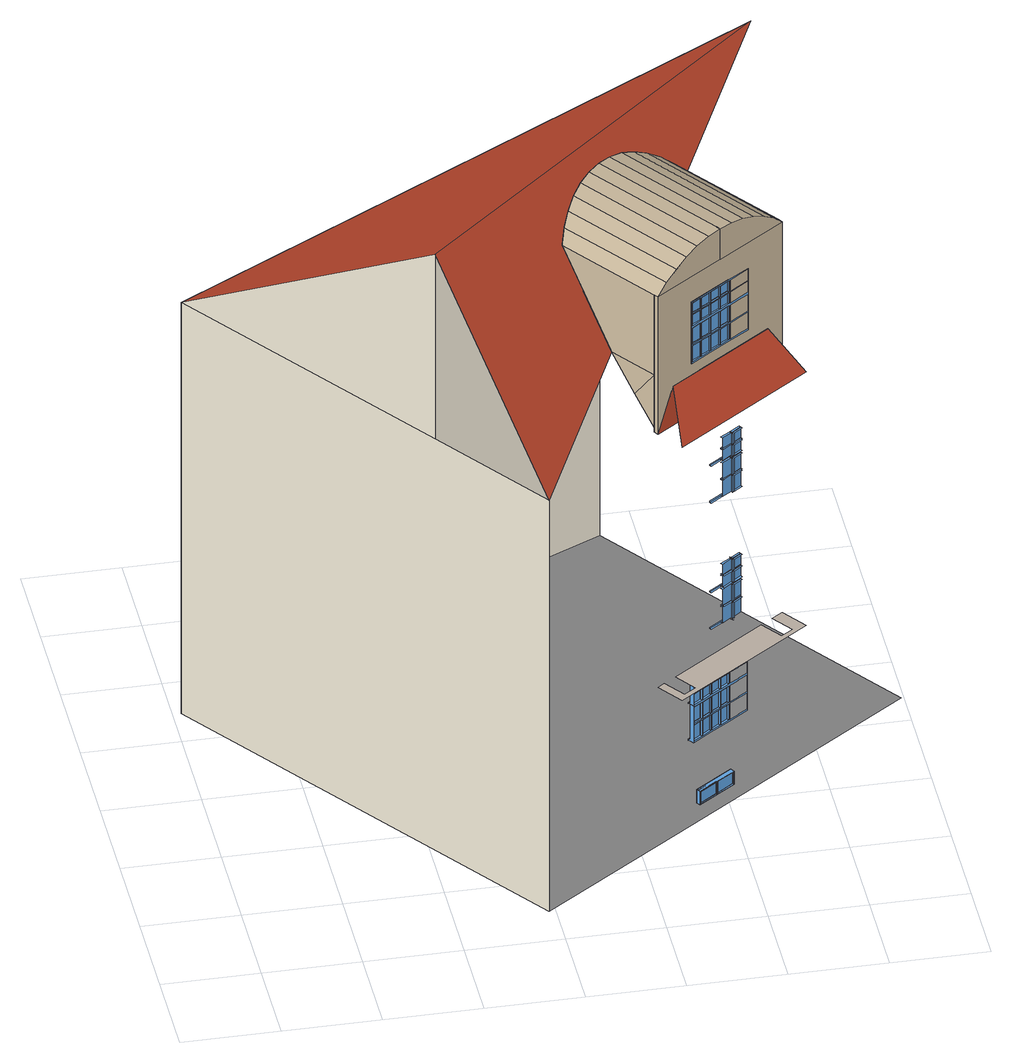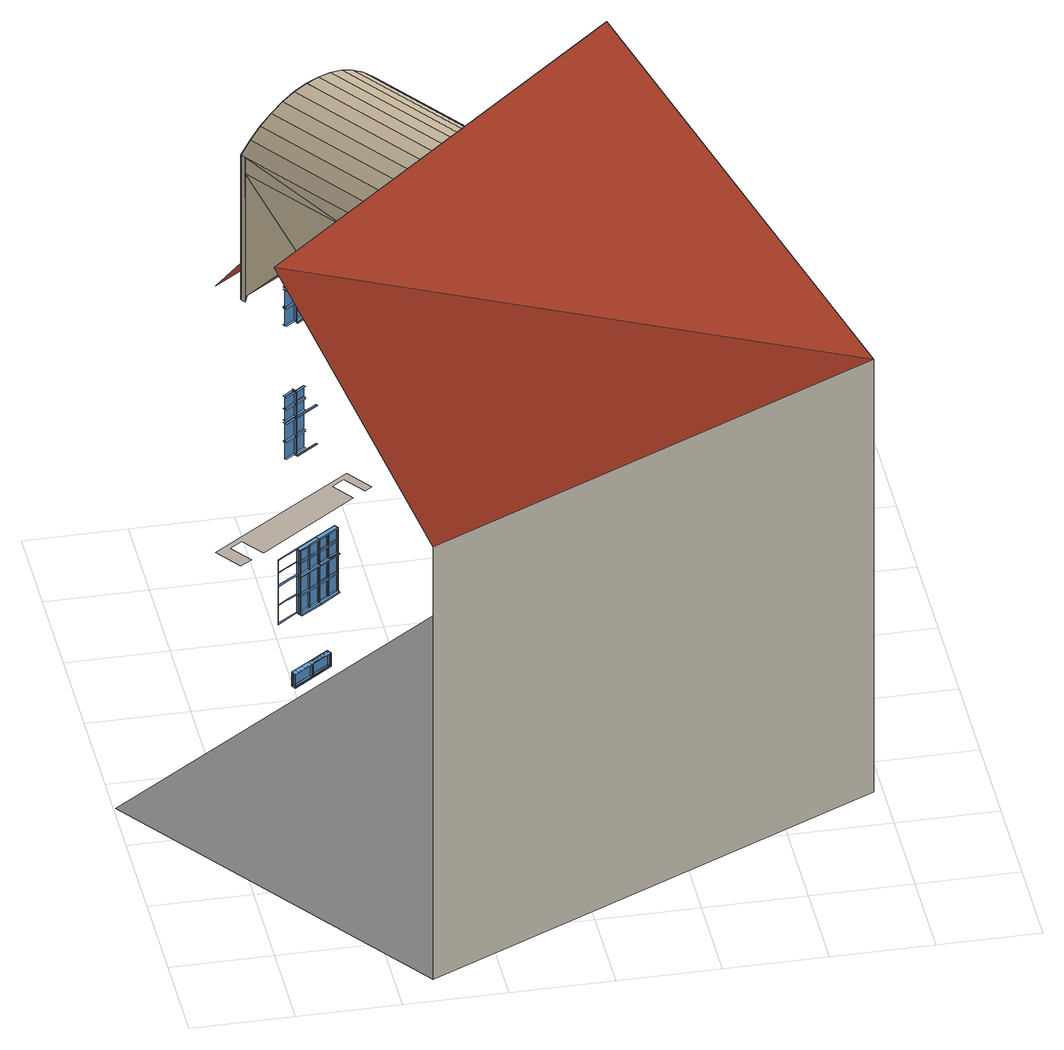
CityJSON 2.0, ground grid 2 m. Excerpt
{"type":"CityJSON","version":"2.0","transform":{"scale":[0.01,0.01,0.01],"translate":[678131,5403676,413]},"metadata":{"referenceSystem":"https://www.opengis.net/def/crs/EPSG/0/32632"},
"CityObjects":{
"building1":{"type":"Building","attributes":{"measuredHeight":14.04},"children":["building1-1"],"geometry":[{"type":"MultiSurface","lod":"3","boundaries":[[[0,1,2,3,4]],[[3,2,5]],[[6,7,3]],[[8,9,10,0,4]],[[8,4,3,7]],[[3,5,6]],[[11,12,13,14,15,16,17,18,19,20,21,22,23,24,25,6,5,1]],[[25,24,23,22,21,20,19,18,17,16,15,14,13,12,11]],[[26,27,28,29,30,31,32]],[[29,33,34,35,36,37,30]],[[38,39,40,41]],[[42,43,44,45]],[[46,47,48,49]],[[50,51,52,53]],[[38,41,52,51]],[[46,49,44,43]],[[47,46,54,55]],[[39,38,56,57]],[[51,50,58,59]],[[43,42,60,61]],[[62,63,64,65,66,67,68]],[[65,69,70,71,72,73,66]],[[74,75,76,77]],[[78,79,80,81]],[[82,83,84,85]],[[86,87,88,89]],[[78,81,88,87]],[[74,77,84,83]],[[87,86,90,91]],[[79,78,92,93]],[[75,74,94,95]],[[83,82,96,97]],[[39,98,99,40]],[[47,100,101,48]],[[43,102,103,44]],[[51,104,105,52]],[[51,104,106,50]],[[47,100,107,46]],[[43,102,108,42]],[[38,109,104,51]],[[39,98,109,38]],[[46,107,102,43]],[[50,106,110,58]],[[38,109,111,56]],[[46,107,112,54]],[[42,108,113,60]],[[79,114,115,80]],[[83,116,117,84]],[[87,118,119,88]],[[75,120,121,76]],[[75,120,122,74]],[[78,123,118,87]],[[74,122,116,83]],[[79,114,123,78]],[[87,118,124,86]],[[83,116,125,82]],[[106,50,53,126]],[[109,38,41,127]],[[107,46,49,128]],[[108,42,45,129]],[[86,124,130,90]],[[78,123,131,92]],[[74,122,132,94]],[[82,125,133,96]],[[98,39,57,134]],[[104,51,59,135]],[[102,43,61,136]],[[100,47,55,137]],[[124,86,89,138]],[[125,82,85,139]],[[123,78,81,140]],[[122,74,77,141]],[[114,79,93,142]],[[116,83,97,143]],[[118,87,91,144]],[[120,75,95,145]],[[146,147,37,36]],[[52,105,148,149,150,151,127,41]],[[44,103,152,153,154,155,128,49]],[[29,156,157,158,154,153,159,160,129,45,44,49,48,33]],[[161,162,163,164]],[[165,166,73,72]],[[127,151,167,99]],[[128,155,168,101]],[[104,106,126,105]],[[98,109,127,99]],[[102,108,129,103]],[[100,107,128,101]],[[169,170,171,172,173,174]],[[148,105,126,175]],[[152,103,129,160]],[[88,119,176,177,178,179,140,81]],[[84,117,180,181,182,183,141,77]],[[184,167,99,98]],[[185,148,105,104]],[[186,152,103,102]],[[187,168,101,100]],[[109,127,151,188]],[[106,126,175,189]],[[107,128,155,190]],[[108,129,160,191]],[[173,192,193,172]],[[188,184,167,151]],[[191,186,152,160]],[[189,185,148,175]],[[190,187,168,155]],[[109,188,185,104]],[[107,190,186,102]],[[65,194,195,196,178,177,197,198,138,89,88,81,80,69]],[[190,107,100,187]],[[188,109,98,184]],[[106,104,185,189]],[[108,102,186,191]],[[106,104,135,110]],[[109,98,134,111]],[[108,102,136,113]],[[107,100,137,112]],[[199,200,150,149,201,175,126,53,52,41,40,26,32,202]],[[203,204,205,206]],[[199,200,167,99,40,26,27,207]],[[157,158,168,101,48,33,34,208]],[[141,183,209,121]],[[140,179,210,115]],[[184,188,211,212]],[[185,189,213,214]],[[186,191,215,216]],[[187,190,217,218]],[[118,124,138,119]],[[114,123,140,115]],[[120,122,141,121]],[[116,125,139,117]],[[176,119,138,198]],[[180,117,139,219]],[[207,27,28,220]],[[208,34,35,221]],[[222,210,115,114]],[[223,176,119,118]],[[224,209,121,120]],[[225,180,117,116]],[[124,138,198,226]],[[123,140,179,227]],[[125,139,219,228]],[[122,141,183,229]],[[227,222,210,179]],[[226,223,176,198]],[[228,225,180,219]],[[229,224,209,183]],[[123,227,223,118]],[[122,229,225,116]],[[220,28,29,156]],[[221,35,36,146]],[[227,123,114,222]],[[229,122,120,224]],[[124,118,223,226]],[[125,116,225,228]],[[230,231,182,181,232,219,139,85,84,77,76,62,68,233]],[[125,116,143,133]],[[123,114,142,131]],[[124,118,144,130]],[[122,120,145,132]],[[195,196,210,115,80,69,70,234]],[[230,231,209,121,76,62,63,235]],[[223,226,236,237]],[[222,227,238,239]],[[225,228,240,241]],[[224,229,242,243]],[[32,31,244,202]],[[234,70,71,245]],[[235,63,64,246]],[[245,71,72,165]],[[246,64,65,194]],[[68,67,247,233]],[[184,248,200,167]],[[186,249,153,152]],[[185,250,149,148]],[[187,251,158,168]],[[190,252,253,217]],[[188,254,255,211]],[[191,256,257,215]],[[189,258,259,213]],[[225,260,181,180]],[[222,261,196,210]],[[223,262,177,176]],[[224,263,231,209]],[[227,264,265,238]],[[228,266,267,240]],[[226,268,269,236]],[[229,270,271,242]],[[252,190,155,154]],[[258,189,175,201]],[[256,191,160,159]],[[254,188,151,150]],[[252,190,187,251]],[[254,188,184,248]],[[256,191,186,249]],[[258,189,185,250]],[[250,185,188,254]],[[249,186,190,252]],[[250,185,214,272]],[[248,184,212,273]],[[251,187,218,274]],[[249,186,216,275]],[[170,276,277,171]],[[270,229,183,182]],[[264,227,179,178]],[[268,226,198,197]],[[266,228,219,232]],[[264,227,222,261]],[[262,223,227,264]],[[260,225,229,270]],[[266,228,225,260]],[[268,226,223,262]],[[270,229,224,263]],[[203,278,279,204],[193,192,280,281]],[[173,282,283,172,171,277,284,174]],[[204,279,285,205]],[[261,222,239,286]],[[262,223,237,287]],[[260,225,241,288]],[[263,224,243,289]],[[290,291,292,293]],[[294,295,296,297]],[[298,299,300,301]],[[302,303,304,305]],[[306,307,308,309]],[[297,296,310,311]],[[301,300,312,313]],[[305,304,314,315]],[[309,308,316,317]],[[248,254,150,200]],[[250,258,201,149]],[[249,256,159,153]],[[251,252,154,158]],[[157,208,221,146]],[[199,207,220,156]],[[250,149,150,254]],[[249,153,154,252]],[[318,169,174,284]],[[280,192,173,282]],[[172,193,281,283]],[[256,249,275,257]],[[258,250,272,259]],[[252,251,274,253]],[[254,248,273,255]],[[262,268,197,177]],[[261,264,178,196]],[[260,266,232,181]],[[263,270,182,231]],[[195,234,245,165]],[[230,235,246,194]],[[262,177,178,264]],[[260,181,182,270]],[[319,320,321,322]],[[323,324,325,326]],[[327,328,329,330]],[[331,332,333,334]],[[281,193,192,280]],[[319,322,329,328]],[[323,326,333,332]],[[335,336,337,338]],[[339,340,341,342]],[[343,344,345,346]],[[347,348,349,350]],[[351,352,353,354]],[[355,356,357,358]],[[359,360,361,362]],[[363,364,365,366]],[[278,203,206,367]],[[268,262,287,269]],[[264,261,286,265]],[[270,263,289,271]],[[266,260,288,267]],[[332,331,368,369]],[[320,319,370,371]],[[328,327,372,373]],[[324,323,374,375]],[[376,377,378,379]],[[380,381,382,383]],[[384,385,386,387]],[[388,389,390,391]],[[380,383,378,377]],[[388,391,386,385]],[[381,380,392,393]],[[377,376,394,395]],[[389,388,396,397]],[[385,384,398,399]],[[400,401,402,403]],[[404,405,406,407]],[[408,409,410,411]],[[412,413,414,415]],[[416,417,418,419]],[[420,421,422,423]],[[424,425,426,427]],[[428,429,430,431]],[[432,291,292,433]],[[404,405,339,340]],[[344,343,405,404]],[[336,335,401,400]],[[412,413,335,336]],[[408,409,343,344]],[[400,401,347,348]],[[420,421,355,356]],[[360,359,421,420]],[[352,351,417,416]],[[428,429,351,352]],[[424,425,359,360]],[[416,417,363,364]],[[360,359,434,435]],[[352,351,436,437]],[[364,363,438,439]],[[164,440,441,161]],[[328,442,443,329]],[[320,444,445,321]],[[324,446,447,325]],[[332,448,449,333]],[[328,442,450,327]],[[320,444,451,319]],[[319,451,442,328]],[[323,452,448,332]],[[332,448,453,331]],[[324,446,452,323]],[[381,454,455,382]],[[377,456,457,378]],[[385,458,459,386]],[[389,460,461,390]],[[319,451,462,370]],[[327,450,463,372]],[[331,453,464,368]],[[323,452,465,374]],[[377,456,466,376]],[[381,454,467,380]],[[380,467,456,377]],[[389,460,468,388]],[[385,458,469,384]],[[388,468,458,385]],[[380,467,470,392]],[[376,466,471,394]],[[388,468,472,396]],[[384,469,473,398]],[[450,327,330,474]],[[453,331,334,475]],[[451,319,322,476]],[[452,323,326,477]],[[344,408,411,345]],[[340,404,407,341]],[[336,412,415,337]],[[348,400,403,349]],[[360,424,427,361]],[[356,420,423,357]],[[352,428,431,353]],[[364,416,419,365]],[[478,294,297,311]],[[479,298,301,313]],[[480,302,305,315]],[[481,306,309,317]],[[344,345,407,404]],[[336,337,403,400]],[[360,361,423,420]],[[352,353,419,416]],[[467,380,383,482]],[[468,388,391,483]],[[466,376,379,484]],[[469,384,387,485]],[[442,328,373,486]],[[444,320,371,487]],[[448,332,369,488]],[[446,324,375,489]],[[281,280,282,283]],[[318,284,277,276]],[[408,344,490,491]],[[404,340,492,493]],[[400,348,494,495]],[[412,336,496,497]],[[424,360,435,498]],[[420,356,499,500]],[[416,364,439,501]],[[428,352,437,502]],[[503,318,276,504]],[[505,506,315]],[[454,381,393,507]],[[458,385,399,508]],[[460,389,397,509]],[[456,377,395,510]],[[511,512,513]],[[504,514,515,503]],[[516,517,518,519]],[[520,521,522,523]],[[524,525,526,527]],[[528,529,530,531]],[[532,533,534,535]],[[536,537,538,539]],[[540,541,542,543]],[[544,545,546,547]],[[520,523,518,517]],[[528,531,526,525]],[[536,539,534,533]],[[544,547,542,541]],[[279,278,367,285]],[[521,520,548,549]],[[517,516,550,551]],[[529,528,552,553]],[[525,524,554,555]],[[537,536,556,557]],[[533,532,558,559]],[[545,544,560,561]],[[541,540,562,563]],[[564,565,566,567,568,569,570,571,572,573,574,575]],[[285,367,576,577]],[[578,579,580,581]],[[582,583,577,576]],[[157,208,584,585,586,587,445,321]],[[199,207,588,589,590,591,447,325]],[[329,443,592,593,594,595,476,322]],[[333,449,596,597,598,599,477,326]],[[230,235,600,601,602,603,455,382]],[[195,234,604,605,606,607,461,390]],[[378,457,608,609,610,611,482,383]],[[386,459,612,613,614,615,483,391]],[[199,202,616,589,590,598,597,617,618,475,334,333,326,325]],[[157,156,619,585,586,594,593,620,621,474,330,329,322,321]],[[195,194,622,605,606,614,613,623,624,485,387,386,391,390]],[[230,233,625,601,602,610,609,626,627,484,379,378,383,382]],[[476,595,587,445]],[[477,599,591,447]],[[442,450,474,443]],[[444,451,476,445]],[[446,452,477,447]],[[448,453,475,449]],[[596,449,475,618]],[[592,443,474,621]],[[482,611,603,455]],[[483,615,607,461]],[[456,466,484,457]],[[454,467,482,455]],[[460,468,483,461]],[[458,469,485,459]],[[628,587,445,444]],[[629,596,449,448]],[[630,592,443,442]],[[631,591,447,446]],[[608,457,484,627]],[[612,459,485,624]],[[451,476,595,632]],[[450,474,621,633]],[[453,475,618,634]],[[452,477,599,635]],[[636,637,638,639,244,31,30,37,147],[640,641,642,643],[644,645,646,647],[372,463,486,373],[371,370,462,487],[55,54,112,137],[60,113,136,61],[275,216,215,257],[274,218,217,253],[272,214,213,259],[211,255,273,212],[56,111,134,57],[135,59,58,110],[488,369,368,464],[374,465,489,375],[648,649,650,651],[652,653,654,655],[656,657,658,659],[660,661,662,663],[664,665,666,667],[668,669,670,671],[672,673,674,675],[676,677,678,679],[680,681,682,683],[684,685,686,687]],[[632,628,587,595]],[[633,630,592,621]],[[635,631,591,599]],[[634,629,596,618]],[[451,632,630,442]],[[452,635,629,448]],[[688,603,455,454]],[[689,608,457,456]],[[690,612,459,458]],[[691,607,461,460]],[[164,163,692,440],[318,503,693,694,504,276,170,169]],[[453,448,629,634]],[[450,442,630,633]],[[632,451,444,628]],[[635,452,446,631]],[[451,444,487,462]],[[450,442,486,463]],[[452,446,489,465]],[[453,448,488,464]],[[467,482,611,695]],[[466,484,627,696]],[[468,483,615,697]],[[469,485,624,698]],[[695,688,603,611]],[[696,689,608,627]],[[698,690,612,624]],[[697,691,607,615]],[[699,700,701,702,247,67,66,73,166],[703,704,705,706],[707,708,709,710],[398,473,508,399],[397,396,472,509],[93,92,131,142],[90,130,144,91],[287,237,236,269],[286,239,238,265],[288,241,240,267],[242,271,289,243],[94,132,145,95],[143,97,96,133],[510,395,394,471],[392,470,507,393],[711,712,713,714],[715,716,717,718],[719,720,721,722],[723,724,725,726],[727,728,729,730],[731,732,733,734],[735,736,737,738],[739,740,741,742],[743,744,745,746],[747,748,749,750]],[[467,695,689,456]],[[468,697,690,458]],[[695,467,454,688]],[[466,456,689,696]],[[697,468,460,691]],[[469,458,690,698]],[[467,454,507,470]],[[466,456,510,471]],[[468,460,509,472]],[[469,458,508,473]],[[628,632,642,641]],[[630,633,646,645]],[[629,634,654,653]],[[631,635,648,651]],[[521,751,752,522]],[[517,753,754,518]],[[525,755,756,526]],[[529,757,758,530]],[[537,759,760,538]],[[533,761,762,534]],[[541,763,764,542]],[[545,765,766,546]],[[692,163,162,767]],[[207,220,768,588]],[[208,221,769,584]],[[688,695,711,714]],[[689,696,717,716]],[[691,697,705,704]],[[690,698,709,708]],[[517,753,770,516]],[[521,751,771,520]],[[520,771,753,517]],[[529,757,772,528]],[[525,755,773,524]],[[528,772,755,525]],[[533,761,774,532]],[[537,759,775,536]],[[536,775,761,533]],[[545,765,776,544]],[[541,763,777,540]],[[544,776,763,541]],[[235,246,778,600]],[[234,245,779,604]],[[220,156,619,768]],[[221,146,780,769]],[[245,165,781,779]],[[246,194,622,778]],[[161,162,767,441],[782,576,367,206,205,285,577,783]],[[520,771,784,548]],[[516,770,785,550]],[[528,772,786,552]],[[524,773,787,554]],[[536,775,788,556]],[[532,774,789,558]],[[544,776,790,560]],[[540,777,791,562]],[[202,244,639,616]],[[233,247,702,625]],[[147,146,780,636]],[[166,165,781,699]],[[771,520,523,792]],[[772,528,531,793]],[[770,516,519,794]],[[773,524,527,795]],[[775,536,539,796]],[[776,544,547,797]],[[774,532,535,798]],[[777,540,543,799]],[[751,521,549,800]],[[755,525,555,801]],[[757,529,553,802]],[[753,517,551,803]],[[759,537,557,804]],[[630,805,593,592]],[[629,806,597,596]],[[628,807,586,587]],[[631,808,590,591]],[[688,809,602,603]],[[689,810,609,608]],[[690,811,613,612]],[[691,812,606,607]],[[504,694,813,514]],[[633,814,647,646]],[[632,815,643,642]],[[634,816,655,654]],[[635,817,649,648]],[[695,818,712,711]],[[698,819,710,709]],[[697,820,706,705]],[[696,821,718,717]],[[822,823,583,582],[578,579,824,825]],[[579,824,825,578]],[[583,823,783,577]],[[814,633,621,620]],[[815,632,595,594]],[[817,635,599,598]],[[816,634,618,617]],[[818,695,611,610]],[[821,696,627,626]],[[819,698,624,623]],[[820,697,615,614]],[[814,633,630,805]],[[805,630,632,815]],[[806,629,635,817]],[[815,632,628,807]],[[817,635,631,808]],[[816,634,629,806]],[[818,695,688,809]],[[821,696,689,810]],[[820,697,691,812]],[[810,689,695,818]],[[819,698,690,811]],[[811,690,697,820]],[[805,630,645,644]],[[808,631,651,650]],[[807,628,641,640]],[[806,629,653,652]],[[810,689,716,715]],[[809,688,714,713]],[[812,691,704,703]],[[811,690,708,707]],[[693,503,515,826]],[[826,515,514,813],[827,581,580,828]],[[825,578,581,827]],[[828,580,579,824]],[[822,582,576,782]],[[809,818,610,602]],[[810,821,626,609]],[[811,819,623,613]],[[812,820,614,606]],[[601,600,778,622]],[[781,779,604,605]],[[810,609,610,818]],[[811,613,614,820]],[[805,814,620,593]],[[807,815,594,586]],[[806,816,617,597]],[[808,817,598,590]],[[589,588,768,619]],[[780,769,584,585]],[[805,593,594,815]],[[806,597,598,817]],[[625,702,829,622,601]],[[821,810,715,718]],[[818,809,713,712]],[[820,812,703,706]],[[819,811,707,710]],[[817,808,650,649]],[[815,807,640,643]],[[814,805,644,647]],[[816,806,652,655]],[[616,639,830,619,589]],[[831,832,833,834]],[[835,836,837,838]],[[839,840,841,842]],[[843,844,845,846]],[[843,846,833,832]],[[839,842,837,836]],[[847,848,849,850]],[[851,852,853,854]],[[855,856,857,858]],[[859,860,861,862]],[[851,854,849,848]],[[859,862,857,856]],[[844,843,720,719]],[[836,835,749,748]],[[840,839,743,746]],[[832,831,723,726]],[[852,851,657,656]],[[856,855,686,685]],[[860,859,680,683]],[[848,847,660,663]]],"semantics":{"surfaces":[{"type":"WallSurface"},{"type":"RoofSurface","klumMaterialClass":"Ceramic","klumMaterialIndex":"D201","materialUncertainty":0.3},{"type":"GroundSurface"},{"type":"Window"},{"type":"RoofSurface"},{"type":"OuterCeilingSurface"}],"values":[0,0,1,2,0,1,1,1,3,3,3,3,3,3,3,3,3,3,3,3,3,3,3,3,3,3,3,3,3,3,3,3,3,3,3,3,3,3,3,3,3,3,3,3,3,3,3,3,3,3,3,3,3,3,3,3,3,3,3,3,3,3,3,3,3,3,3,3,3,3,3,3,3,3,3,3,3,3,3,3,3,3,3,3,3,3,3,3,3,3,3,3,3,3,3,3,3,3,3,3,3,3,3,3,3,3,3,3,3,3,3,3,3,3,3,3,3,3,3,3,3,3,3,3,3,3,3,3,3,3,3,3,3,3,3,3,3,3,3,3,3,3,3,3,3,3,3,3,3,3,3,3,3,3,3,3,3,3,3,3,3,3,3,3,3,3,3,3,3,3,3,3,3,3,3,3,3,3,3,3,3,3,3,3,3,3,3,3,3,3,3,3,3,3,3,3,3,3,3,3,3,3,3,3,3,3,3,3,3,3,3,3,3,3,3,3,3,3,3,3,4,3,3,3,3,3,3,3,3,3,3,3,3,3,3,3,3,3,3,3,3,3,3,3,3,3,3,3,3,3,3,3,3,3,3,3,3,3,3,3,3,3,3,3,3,3,3,3,3,3,3,3,3,3,3,3,3,3,3,3,3,3,3,3,3,3,3,3,3,3,3,3,3,3,1,3,3,3,3,3,3,3,3,3,3,3,3,3,3,3,3,3,3,3,3,3,3,3,3,3,3,3,3,3,3,3,3,3,3,3,3,3,3,3,3,3,3,3,3,3,3,3,3,3,3,3,3,3,3,3,3,3,3,3,3,3,3,3,3,3,3,3,3,3,3,3,3,3,3,3,3,3,3,3,3,3,3,3,3,3,3,3,3,3,3,3,3,3,3,3,3,3,3,3,3,3,3,3,3,3,3,3,3,3,3,3,5,3,3,3,3,3,3,3,3,3,3,3,3,3,3,3,3,3,3,3,3,3,3,3,3,3,3,3,3,3,3,3,3,3,3,3,3,3,3,3,3,3,3,3,3,3,3,3,3,3,3,3,3,3,3,3,3,3,3,3,3,3,3,3,3,3,3,3,3,3,3,3,3,3,3,3,3,3,3,3,3,3,3,3,3,3,3,3,3,3,3,3,3,3,3,3,3,3,3,3,3,3,3,3,3,3,3,3,3,3,3,3,3,3,3,3,3,3,3,3,3,3,3,3,3,3,3,3,3,3,3,3,3,3,3,3,3,3,3,3,3,3,3,3,3,3,3,3,3,3,3,3,3,3,3,3,3,3,3,3,3,3,3,3,3,3,3,3,3,3,3,3,3,3,3,3,3,3,3,3,3,3,3,3,3,3,3,3,3,3,3,3,3,3,3,3,3,3,3,3,3,3,3,3,3,3,3,3,3,3,3,3,3,3,3,3,3,3,3,3,3,3,3,3,3,3,3,3,3,3,3,3,3,3,3,3,3,3,3,3,3]}}]},
"building1-1":{"type":"BuildingInstallation","attributes":{"@cityeditor:layer":"Unclassified.LoD3"},"parents":["building1"],"geometry":[{"type":"MultiSurface","lod":"3","boundaries":[[[14,13,863,864]],[[17,16,865,866]],[[867,868,869,870,871,872,873,874]],[[16,15,875,865]],[[19,18,876,867,874]],[[13,12,877,878,863]],[[20,19,874,873]],[[867,876,879,868]],[[22,21,872,871]],[[868,878,293,292,291,290,869],[147,37,30,31,244,639,638,637,636]],[[878,868,867,866,865,875,864,863]],[[876,18,17,866,867]],[[21,20,873,872]],[[15,14,864,875]],[[290,880,881,882,883,869]],[[883,24,23,870,869]],[[884,885,11]],[[868,879,883,869]],[[886,885,884]],[[291,887,880,290]],[[878,877,879,868]],[[23,22,871,870]],[[292,888,887,291]],[[25,24,883]],[[883,882,25]],[[878,877,885,886,889,293]],[[11,885,877,12]],[[293,889,888,292]],[[890,25,882]],[[882,881,880,887,888,889,886,885,877,879,883]],[[890,882,881]]]}]}
},
"vertices":[
[587,98,76],[587,98,1045],[410,345,1045],[17,894,1045],[17,894,76],[410,345,1480],[1162,1004,1480],[928,1330,1045],[928,1330,76],[1395,677,76],[877,306,76],[765,378,1180],[688,486,1369],[697,514,1390],[710,542,1408],[727,570,1423],[746,596,1433],[767,620,1439],[791,643,1441],[816,663,1439],[843,681,1433],[870,695,1422],[898,706,1408],[926,714,1390],[952,718,1369],[967,697,1333],[909,340,1252],[906,344,1252],[906,344,1250],[909,340,1250],[914,333,1250],[914,333,1308],[909,340,1308],[909,340,1167],[906,344,1166],[906,344,1163],[909,340,1163],[914,333,1163],[913,337,1277],[913,337,1252],[910,341,1252],[910,341,1277],[913,337,1246],[913,337,1208],[910,341,1208],[910,341,1246],[913,337,1204],[913,337,1167],[910,341,1167],[910,341,1204],[913,337,1305],[913,337,1280],[910,341,1280],[910,341,1305],[915,334,1204],[915,334,1167],[915,334,1277],[915,334,1252],[915,334,1305],[915,334,1280],[915,334,1246],[915,334,1208],[913,343,356],[910,346,356],[910,346,354],[913,343,354],[918,335,354],[918,335,412],[913,343,412],[913,343,271],[910,346,270],[910,346,267],[913,343,267],[918,335,267],[916,340,381],[916,340,356],[914,343,356],[914,343,381],[916,340,308],[916,340,271],[914,343,271],[914,343,308],[916,340,409],[916,340,384],[914,343,384],[914,343,409],[916,340,350],[916,340,312],[914,343,312],[914,343,350],[919,336,350],[919,336,312],[919,336,308],[919,336,271],[919,336,381],[919,336,356],[919,336,409],[919,336,384],[933,351,1252],[930,355,1252],[933,351,1167],[930,355,1167],[933,351,1208],[930,355,1208],[933,351,1280],[930,355,1280],[933,351,1305],[933,351,1204],[933,351,1246],[933,351,1277],[935,348,1305],[935,348,1277],[935,348,1204],[935,348,1246],[935,353,271],[933,357,271],[935,353,384],[933,357,384],[935,353,312],[933,357,312],[935,353,356],[933,357,356],[935,353,381],[935,353,308],[935,353,350],[935,353,409],[930,355,1305],[930,355,1277],[930,355,1204],[930,355,1246],[938,350,350],[938,350,308],[938,350,381],[938,350,409],[935,348,1252],[935,348,1280],[935,348,1208],[935,348,1167],[933,357,350],[933,357,409],[933,357,308],[933,357,381],[938,350,271],[938,350,384],[938,350,312],[938,350,356],[952,371,1163],[957,364,1163],[931,356,1280],[951,370,1280],[951,370,1277],[931,356,1277],[931,356,1208],[951,370,1208],[951,370,1204],[931,356,1204],[952,371,1250],[952,371,1167],[951,370,1167],[951,370,1246],[931,356,1246],[934,347,142],[934,347,111],[928,355,111],[928,355,142],[954,372,267],[959,365,267],[931,356,1252],[931,356,1167],[930,356,141],[930,356,112],[931,354,112],[931,354,113],[931,354,139],[931,354,141],[931,356,1305],[934,358,312],[953,371,312],[953,371,308],[934,358,308],[934,358,384],[953,371,384],[953,371,381],[934,358,381],[934,352,1252],[934,352,1280],[934,352,1208],[934,352,1167],[934,352,1277],[934,352,1305],[934,352,1204],[934,352,1246],[934,350,139],[934,350,113],[954,372,354],[954,372,271],[953,371,271],[953,371,350],[934,358,350],[952,371,1252],[951,370,1252],[951,370,1305],[952,371,1308],[933,350,112],[933,350,141],[935,348,141],[935,348,112],[949,375,1252],[949,375,1166],[934,358,356],[934,358,271],[936,349,1277],[936,349,1252],[936,349,1305],[936,349,1280],[936,349,1246],[936,349,1208],[936,349,1204],[936,349,1167],[934,358,409],[949,375,1250],[949,375,1163],[936,354,271],[936,354,312],[936,354,356],[936,354,384],[936,354,350],[936,354,308],[936,354,409],[936,354,381],[954,372,356],[953,371,356],[953,371,409],[954,372,412],[951,376,270],[951,376,356],[939,350,350],[939,350,312],[939,350,308],[939,350,271],[939,350,409],[939,350,384],[939,350,381],[939,350,356],[957,364,1308],[951,376,267],[951,376,354],[959,365,412],[954,366,1252],[954,366,1208],[954,366,1280],[954,366,1167],[954,366,1204],[956,363,1204],[954,366,1277],[956,363,1277],[954,366,1246],[956,363,1246],[954,366,1305],[956,363,1305],[955,368,384],[955,368,271],[955,368,312],[955,368,356],[955,368,308],[958,364,308],[955,368,409],[958,364,409],[955,368,350],[958,364,350],[955,368,381],[958,364,381],[956,363,1280],[956,363,1252],[956,363,1167],[956,363,1208],[967,383,112],[968,381,112],[971,376,112],[971,376,141],[970,376,139],[970,376,113],[967,380,139],[967,380,113],[968,381,141],[972,374,141],[958,364,271],[958,364,312],[958,364,384],[958,364,356],[1122,481,1045],[1088,457,1138],[871,302,1138],[837,277,1045],[984,320,866],[941,289,866],[941,289,863],[984,320,863],[984,320,952],[941,289,952],[941,289,950],[984,320,950],[984,320,568],[941,289,568],[941,289,565],[984,320,565],[984,320,654],[941,289,654],[941,289,652],[984,320,652],[943,285,863],[986,316,863],[943,285,950],[986,316,950],[943,285,565],[986,316,565],[943,285,652],[986,316,652],[967,383,141],[956,368,1204],[956,368,1167],[953,372,1167],[953,372,1204],[956,368,1277],[956,368,1252],[953,372,1252],[953,372,1277],[956,368,1246],[956,368,1208],[953,372,1208],[953,372,1246],[956,368,1305],[956,368,1280],[953,372,1280],[953,372,1305],[968,298,980],[988,312,980],[985,315,980],[965,301,980],[968,298,867],[988,312,867],[985,315,867],[965,301,867],[968,298,908],[988,312,908],[985,315,908],[965,301,908],[968,298,952],[988,312,952],[985,315,952],[965,301,952],[968,298,682],[988,312,682],[985,315,682],[965,301,682],[968,298,569],[988,312,569],[985,315,569],[965,301,569],[968,298,610],[988,312,610],[985,315,610],[965,301,610],[968,298,654],[988,312,654],[985,315,654],[965,301,654],[972,374,112],[958,364,1305],[958,364,1280],[958,364,1204],[958,364,1167],[958,364,1246],[958,364,1208],[958,364,1277],[958,364,1252],[957,369,409],[957,369,384],[955,373,384],[955,373,409],[957,369,381],[957,369,356],[955,373,356],[955,373,381],[957,369,350],[957,369,312],[955,373,312],[955,373,350],[957,369,308],[957,369,271],[955,373,271],[955,373,308],[960,366,381],[960,366,356],[960,366,409],[960,366,384],[960,366,308],[960,366,271],[960,366,350],[960,366,312],[988,312,977],[968,298,977],[965,301,977],[985,315,977],[988,312,905],[968,298,905],[965,301,905],[985,315,905],[988,312,946],[968,298,946],[965,301,946],[985,315,946],[988,312,1005],[968,298,1005],[965,301,1005],[985,315,1005],[988,312,679],[968,298,679],[965,301,679],[985,315,679],[988,312,606],[968,298,606],[965,301,606],[985,315,606],[988,312,648],[968,298,648],[965,301,648],[985,315,648],[988,312,707],[968,298,707],[965,301,707],[985,315,707],[1159,429,1045],[874,225,1045],[970,294,610],[990,308,610],[970,294,682],[990,308,682],[970,294,654],[990,308,654],[1006,411,142],[1011,402,142],[976,382,1208],[973,386,1208],[976,382,1167],[973,386,1167],[976,382,1252],[973,386,1252],[976,382,1280],[973,386,1280],[976,382,1246],[976,382,1204],[976,382,1277],[976,382,1305],[976,383,356],[974,386,356],[976,383,384],[974,386,384],[976,383,312],[974,386,312],[976,383,271],[974,386,271],[978,379,1204],[978,379,1246],[978,379,1305],[978,379,1277],[976,383,409],[976,383,381],[976,383,308],[976,383,350],[979,379,381],[979,379,409],[979,379,308],[979,379,350],[973,386,1246],[973,386,1305],[973,386,1204],[973,386,1277],[986,316,867],[986,316,952],[986,316,569],[986,316,654],[974,386,381],[974,386,308],[974,386,409],[974,386,350],[978,379,1208],[978,379,1167],[978,379,1280],[978,379,1252],[990,308,908],[990,308,946],[990,308,867],[990,308,905],[990,308,952],[990,308,977],[990,308,980],[990,308,1005],[990,308,648],[990,308,569],[990,308,606],[990,308,679],[990,308,707],[968,383,141],[968,383,112],[992,309,565],[991,309,565],[979,379,356],[979,379,312],[979,379,271],[979,379,384],[992,309,710],[986,316,710],[991,309,710],[969,381,112],[969,381,141],[990,313,1005],[990,313,980],[987,317,980],[987,317,1005],[990,313,977],[990,313,952],[987,317,952],[987,317,977],[990,313,946],[990,313,908],[987,317,908],[987,317,946],[990,313,905],[990,313,867],[987,317,867],[987,317,905],[990,313,707],[990,313,682],[987,317,682],[987,317,707],[990,313,679],[990,313,654],[987,317,654],[987,317,679],[990,313,648],[990,313,610],[987,317,610],[987,317,648],[990,313,606],[990,313,569],[987,317,569],[987,317,606],[993,310,977],[993,310,952],[993,310,1005],[993,310,980],[993,310,905],[993,310,867],[993,310,946],[993,310,908],[993,310,679],[993,310,654],[993,310,707],[993,310,682],[993,310,606],[993,310,569],[993,310,648],[993,310,610],[851,288,448],[883,244,448],[908,262,448],[877,306,448],[1073,447,448],[1105,403,448],[1130,421,448],[1099,465,448],[1122,481,448],[1159,429,448],[874,225,448],[837,277,448],[974,375,112],[974,375,141],[973,378,113],[973,378,139],[970,382,139],[970,382,113],[972,377,112],[972,377,141],[993,405,1166],[995,402,1167],[994,401,1167],[974,387,1167],[993,405,1252],[995,402,1252],[994,401,1252],[974,387,1252],[974,387,1208],[994,401,1208],[994,401,1204],[974,387,1204],[974,387,1280],[994,401,1280],[994,401,1277],[974,387,1277],[992,405,356],[995,401,356],[994,401,356],[975,387,356],[992,405,270],[995,401,271],[994,401,271],[975,387,271],[975,387,384],[994,401,384],[994,401,381],[975,387,381],[975,387,312],[994,401,312],[994,401,308],[975,387,308],[995,402,1308],[994,401,1305],[974,387,1305],[995,402,1250],[994,401,1246],[974,387,1246],[995,401,354],[994,401,350],[975,387,350],[995,401,412],[994,401,409],[975,387,409],[977,383,1167],[977,383,1280],[977,383,1208],[977,383,1252],[977,383,1204],[977,383,1246],[977,383,1305],[977,383,1277],[1000,395,1163],[1043,425,1163],[1043,425,1308],[1000,395,1308],[999,394,1167],[979,379,1167],[979,379,1204],[999,394,1204],[999,394,1208],[979,379,1208],[979,379,1246],[999,394,1246],[979,379,1277],[999,394,1277],[999,394,1252],[979,379,1252],[999,394,1280],[979,379,1280],[979,379,1305],[999,394,1305],[1002,395,1167],[1002,395,1204],[1021,409,1204],[1021,409,1167],[1002,395,1246],[1021,409,1246],[1021,409,1208],[1002,395,1208],[1042,425,1208],[1022,410,1208],[1022,410,1246],[1042,425,1246],[1042,425,1167],[1022,410,1167],[1022,410,1204],[1042,425,1204],[1042,425,1280],[1022,410,1280],[1022,410,1305],[1042,425,1305],[1022,410,1277],[1042,425,1277],[1042,425,1252],[1022,410,1252],[1002,395,1277],[1021,409,1277],[1021,409,1252],[1002,395,1252],[1021,409,1280],[1002,395,1280],[1002,395,1305],[1021,409,1305],[977,383,356],[977,383,384],[977,383,312],[977,383,271],[1006,411,111],[1005,410,141],[1005,410,112],[977,383,381],[977,383,409],[977,383,308],[977,383,350],[1000,394,267],[1041,424,267],[1041,424,412],[1000,394,412],[999,393,271],[980,380,271],[980,380,308],[999,393,308],[999,393,312],[980,380,312],[980,380,350],[999,393,350],[980,380,381],[999,393,381],[999,393,356],[980,380,356],[999,393,384],[980,380,384],[980,380,409],[999,393,409],[1001,395,271],[1001,395,308],[1020,408,308],[1020,408,271],[1001,395,350],[1020,408,350],[1020,408,312],[1001,395,312],[1040,423,312],[1021,409,312],[1021,409,350],[1040,423,350],[1040,423,271],[1021,409,271],[1021,409,308],[1040,423,308],[1040,423,384],[1021,409,384],[1021,409,409],[1040,423,409],[1021,409,381],[1040,423,381],[1040,423,356],[1021,409,356],[1001,395,381],[1020,408,381],[1020,408,356],[1001,395,356],[1020,408,384],[1001,395,384],[1001,395,409],[1020,408,409],[1010,328,952],[1007,331,952],[1010,328,980],[1007,331,980],[1010,328,908],[1007,331,908],[1010,328,867],[1007,331,867],[1010,328,654],[1007,331,654],[1010,328,682],[1007,331,682],[1010,328,610],[1007,331,610],[1010,328,569],[1007,331,569],[1011,402,111],[993,405,1250],[993,405,1163],[1010,328,1005],[1010,328,977],[1010,328,905],[1010,328,946],[1010,328,707],[1010,328,679],[1010,328,606],[1010,328,648],[992,405,354],[992,405,267],[995,402,1163],[995,401,267],[1010,401,112],[1010,401,141],[1012,324,977],[1012,324,1005],[1012,324,905],[1012,324,946],[1012,324,679],[1012,324,707],[1012,324,606],[1012,324,648],[1007,331,977],[1007,331,905],[1007,331,1005],[1007,331,946],[1007,331,679],[1007,331,606],[1007,331,707],[1007,331,648],[1012,324,952],[1012,324,908],[1012,324,867],[1012,324,980],[1012,324,654],[997,397,1208],[997,397,1280],[997,397,1167],[997,397,1252],[996,397,356],[996,397,384],[996,397,312],[996,397,271],[1006,408,112],[997,397,1246],[997,397,1204],[997,397,1305],[997,397,1277],[996,397,381],[996,397,350],[996,397,308],[996,397,409],[1009,404,112],[1009,404,141],[1008,403,139],[1008,403,113],[1006,408,141],[1005,407,113],[1005,407,139],[1000,394,354],[1000,395,1250],[998,399,350],[998,399,312],[996,402,312],[996,402,350],[998,399,409],[998,399,384],[996,402,384],[996,402,409],[998,399,381],[998,399,356],[996,402,356],[996,402,381],[998,399,308],[998,399,271],[996,402,271],[996,402,308],[999,399,1246],[999,399,1208],[996,403,1208],[996,403,1246],[999,399,1204],[999,399,1167],[996,403,1167],[996,403,1204],[999,399,1305],[999,399,1280],[996,403,1280],[996,403,1305],[999,399,1277],[999,399,1252],[996,403,1252],[996,403,1277],
[857,292,1390],[879,307,1408],[927,342,1433],[953,361,1439],[979,379,1441],[979,379,1369],[1122,481,1369],[1102,467,1390],[1080,451,1408],[1056,435,1422],[1031,417,1433],[1006,398,1439],[902,324,1423],[973,388,1441],[831,286,1369],[837,277,1369],[973,388,1369],[1116,490,1045],[1116,490,1056],[1116,490,1333],[1116,490,1369],[801,328,1112],[831,286,1180],[831,286,1056],[1082,466,1138],[865,310,1138],[831,286,1045],[1033,605,1210]
]}
